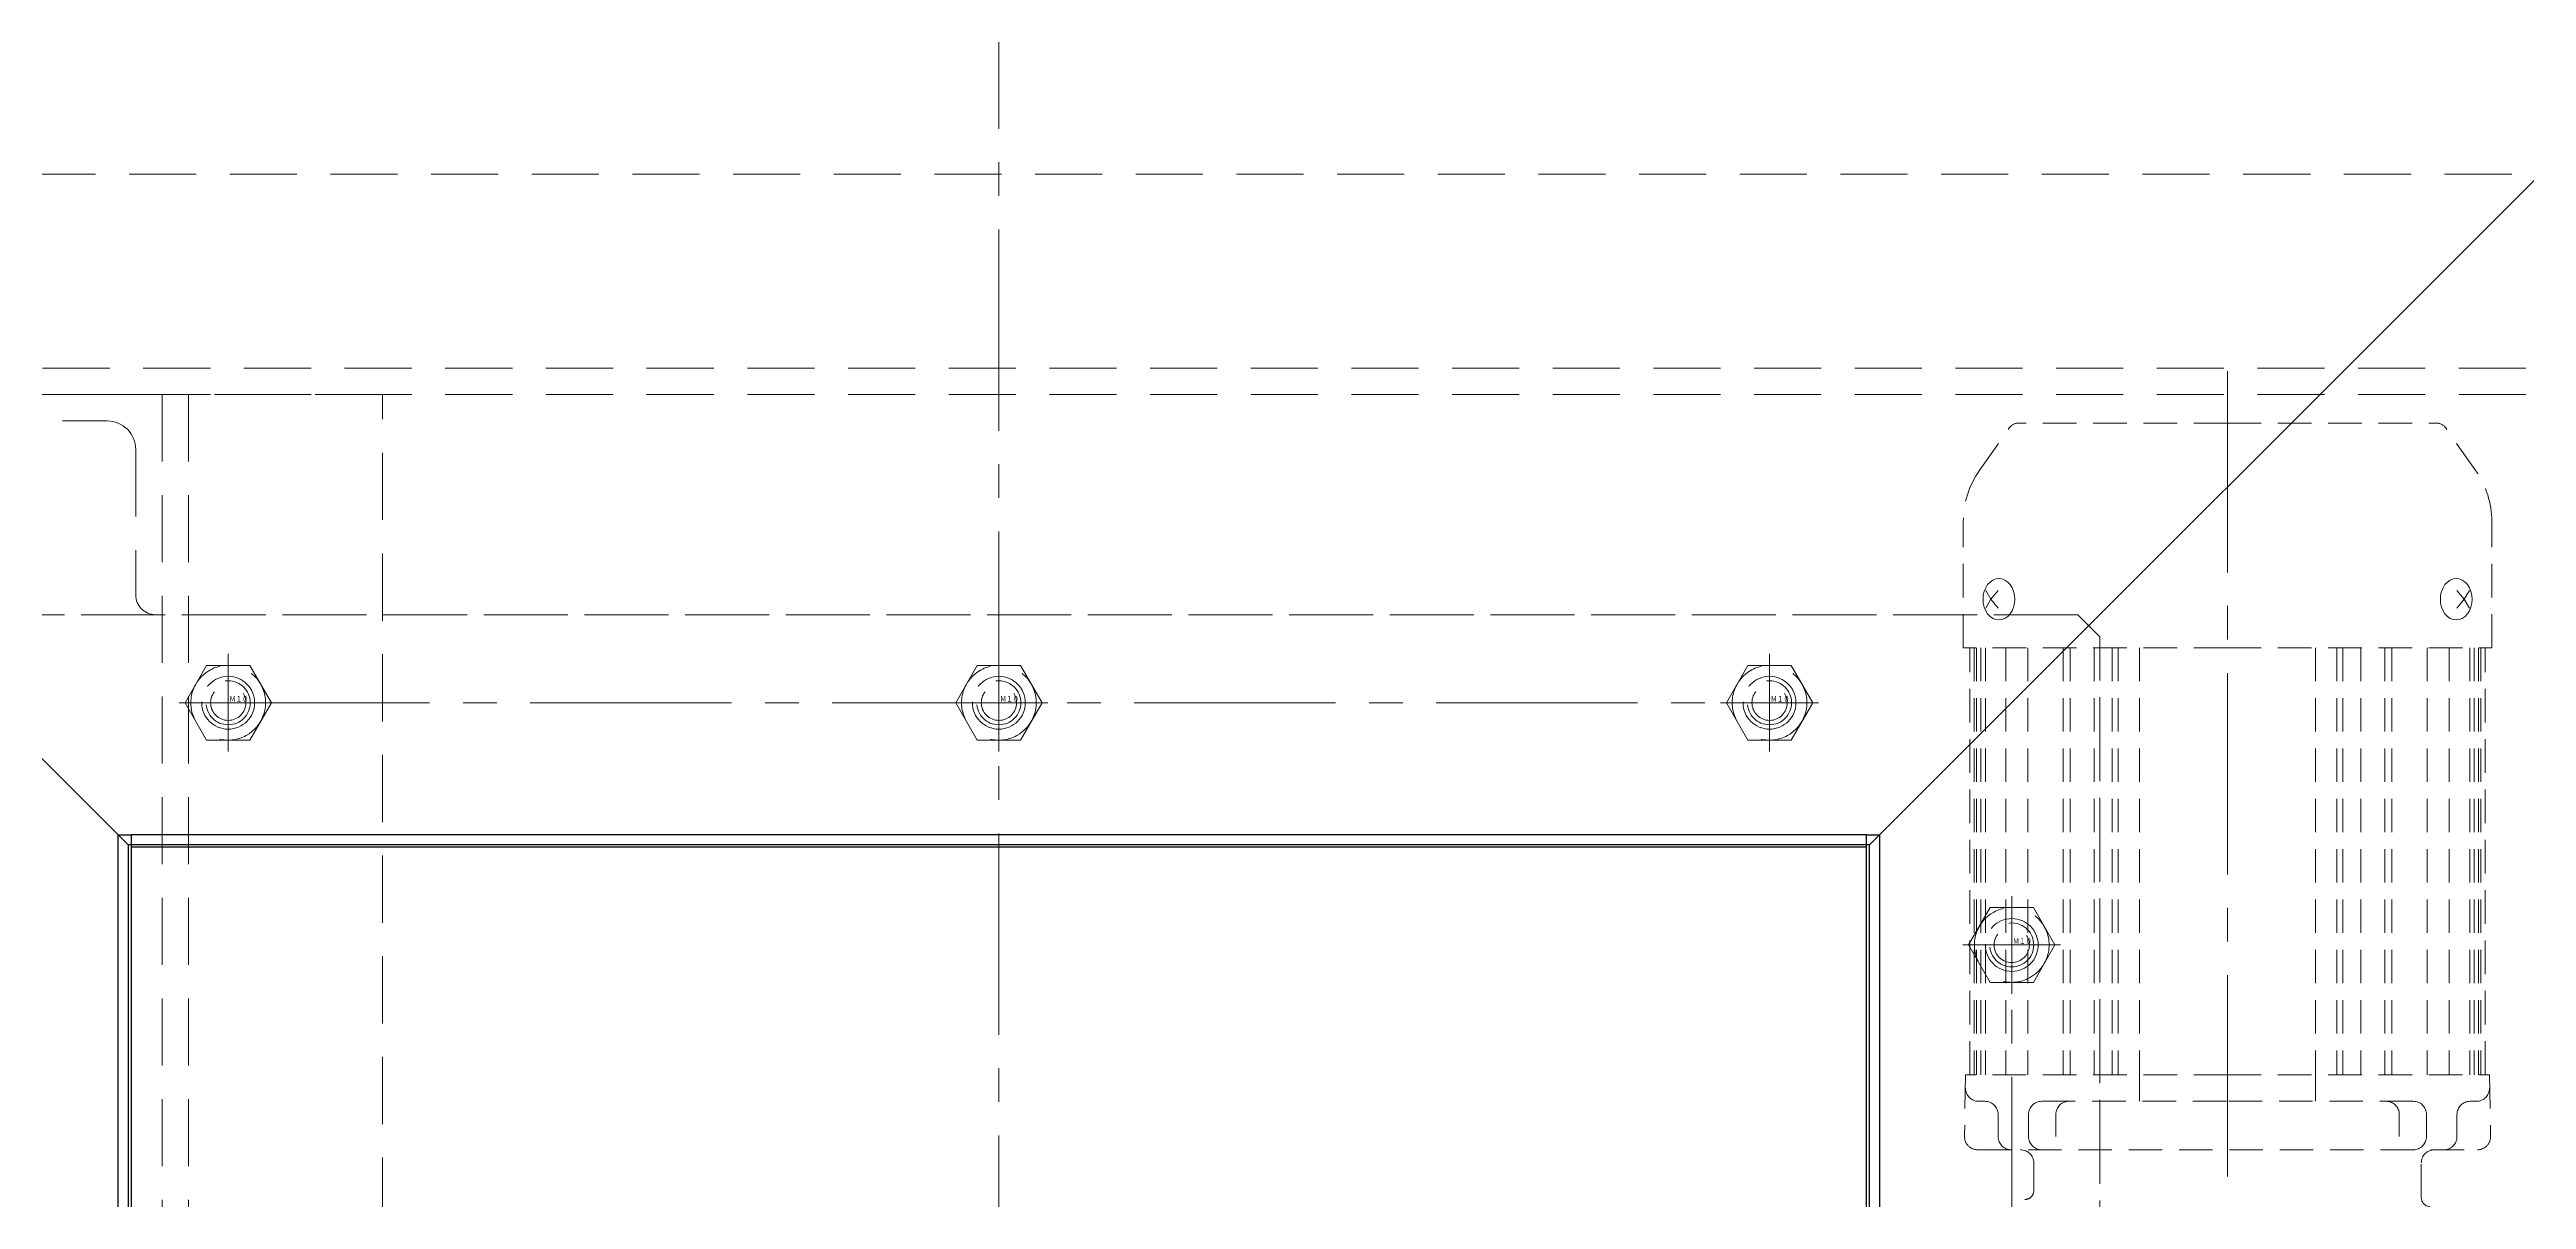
# Model space of a CAD drawing. Header units: millimetres. Extents: x 0 to 38884, y -3675 to 8056.
# Drawn here: x 25356 to 25919, y 4638 to 4900 of the extents above; entities that cross this region are included whole.
import ezdxf

# ---------------------------------------------------------------- set-up
doc = ezdxf.new("R2010")
doc.units = ezdxf.units.MM
doc.header["$LTSCALE"] = 2.4
for name, pattern in [('CENTER2', [28.575, 19.05, -3.175, 3.175, -3.175]), ('HIDDEN', [9.525, 6.35, -3.175]), ('HIDDEN2', [4.7625, 3.175, -1.5875])]:
    doc.linetypes.add(name, pattern=pattern)
for name, color, linetype, lineweight in [('03_かくれ線', 6, 'HIDDEN2', 13), ('04_HIDDEN', 2, 'HIDDEN', 13), ('04_中心線', 1, 'CENTER2', 9), ('05_CENTER', 4, 'CENTER2', 13)]:
    doc.layers.add(name, color=color, linetype=linetype, lineweight=lineweight)
doc.layers.add('10_DRAFT', color=8, linetype='Continuous', lineweight=0, plot=False)
doc.styles.add('KANJI0', font='txt.shx', dxfattribs={"width": 0.9, "height": 30, "bigfont": 'bigfont'})
doc.styles.get("Standard").update_dxf_attribs({"font": 'txt.shx', "bigfont": 'extfont2.shx'})

# ---------------------------------------------------------------- blocks, each defined once
blk = doc.blocks.new('A$C1140449C_1')
at = {"color": 0}
for p, q in [((-598, 598), (-197.7, 197.7)), ((598, 598), (197.7, 197.7))]:
    blk.add_line(p, q, dxfattribs=at)
blk.add_lwpolyline([(-197.7, -197.7), (197.7, -197.7), (197.7, 197.7), (-197.7, 197.7)], close=True, dxfattribs=at)
at = {"layer": '04_HIDDEN'}
for points in [[(-245, -250), (245, -250), (250, -245), (250, 245), (245, 250), (-245, 250), (-250, 245), (-250, -245)], [(-200, -200), (200, -200), (200, 200), (-200, 200)]]:
    blk.add_lwpolyline(points, close=True, dxfattribs=at)
for centre in [(-175, 230), (0, 230), (175, 230), (230, 175)]:
    blk.add_circle(centre, 6, dxfattribs=at)
at = {"layer": '05_CENTER'}
for p, q in [((0, -668.35), (0, 668.35)), ((-175, 220), (-175, 240)), ((0, 220), (0, 240)), ((175, 220), (175, 240)), ((-185, 230), (-165, 230)), ((-10, 230), (10, 230)), ((165, 230), (185, 230)), ((230, 185), (230, 165)), ((220, 175), (240, 175))]:
    blk.add_line(p, q, dxfattribs=at)
blk = doc.blocks.new('M10Nua_1_1_1')
at = {"color": 0}
for p, q in [((-4.9, 8.49), (-9.8, 0)), ((-4.9, 8.49), (4.9, 8.49)), ((9.8, 0), (4.9, 8.49)), ((-9.8, 0), (-4.9, -8.49)), ((4.9, -8.49), (9.8, 0)), ((-4.9, -8.49), (4.9, -8.49))]:
    blk.add_line(p, q, dxfattribs=at)
at = {"color": 0, "linetype": 'CENTER2'}
for p, q in [((0, -11.1), (0, 11.1)), ((11.1, 0), (-11.1, 0))]:
    blk.add_line(p, q, dxfattribs=at)
at = {"color": 0}
for radius in [8.49, 5, 4]:
    blk.add_circle((0, 0), radius, dxfattribs=at)
at = {"layer": '10_DRAFT', "style": 'KANJI0', "width": 0.82}
blk.add_text('Ｍ１０', height=1.25, dxfattribs=at).set_placement((0.26, 0.12))
blk = doc.blocks.new('A$C01295FB4_1')
blk.add_blockref('A$C1140449C_1', (0, 0))
at = {"layer": '04_HIDDEN'}
for p in [(-175, 230), (0, 230), (175, 230), (230, 175)]:
    blk.add_blockref('M10Nua_1_1_1', p, dxfattribs=at)
blk = doc.blocks.new('KK015066_54_5_1')
for p, q in [((1.5, 50), (0, 50)), ((0, 0), (0, 50)), ((6, 12.5), (6, 45.5)), ((45.5, 6), (12.5, 6)), ((0, 0), (50, 0)), ((50, 1.5), (50, 0))]:
    blk.add_line(p, q)
for centre, radius, start, end in [((1.5, 45.5), 4.5, 0, 90), ((12.5, 12.5), 6.5, 180, 270), ((45.5, 1.5), 4.5, 0, 90)]:
    blk.add_arc(centre, radius, start, end)
at = {"flags": 3}
blk.add_attdef('PARAM', (0, 0), '', height=1, dxfattribs=at)
blk = doc.blocks.new('A$C704D04FF_1')
at = {"color": 0}
for points in [[(-675, 375), (325, 375), (325, 420), (320, 425), (-670, 425), (-675, 420)], [(-575, 375), (-625, 375), (-625, -225), (-575, -225)]]:
    blk.add_lwpolyline(points, close=True, dxfattribs=at)
at = {"layer": '04_HIDDEN'}
for p, q in [((-675, 381), (325, 381)), ((-619, 375), (-619, -225))]:
    blk.add_line(p, q, dxfattribs=at)
at = {"color": 0, "rotation": 180}
blk.add_blockref('KK015066_54_5_1', (-625, 375), dxfattribs=at)
blk = doc.blocks.new('A$C12B059C0_1')
blk.add_blockref('A$C704D04FF_1', (0, 0))
blk = doc.blocks.new('*U1237')
at = {"layer": '04_中心線', "color": 0, "linetype": 'CENTER2', "transparency": 16777216}
for p, q in [((0, 1.2), (0, 9.5)), ((-9.5, 0), (-1.2, 0)), ((1.2, 0), (9.5, 0)), ((0, -9.5), (0, -1.2))]:
    blk.add_line(p, q, dxfattribs=at)
at = {"layer": '04_中心線', "color": 0, "linetype": 'Continuous', "transparency": 16777216}
for p, q in [((-0.6, 0), (0.6, 0)), ((0, -0.6), (0, 0.6))]:
    blk.add_line(p, q, dxfattribs=at)
blk = doc.blocks.new('*U1236')
at = {"layer": '04_中心線', "color": 0, "linetype": 'CENTER2', "transparency": 16777216}
for p, q in [((0, 1.2), (0, 9.5)), ((-9.5, 0), (-1.2, 0)), ((1.2, 0), (9.5, 0)), ((0, -9.5), (0, -1.2))]:
    blk.add_line(p, q, dxfattribs=at)
at = {"layer": '04_中心線', "color": 0, "linetype": 'Continuous', "transparency": 16777216}
for p, q in [((-0.6, 0), (0.6, 0)), ((0, -0.6), (0, 0.6))]:
    blk.add_line(p, q, dxfattribs=at)
blk = doc.blocks.new('*U1230')
at = {"layer": '04_中心線', "color": 0, "linetype": 'CENTER2', "transparency": 16777216}
for p, q in [((0, 1.2), (0, 9.5)), ((-9.5, 0), (-1.2, 0)), ((1.2, 0), (9.5, 0)), ((0, -9.5), (0, -1.2))]:
    blk.add_line(p, q, dxfattribs=at)
at = {"layer": '04_中心線', "color": 0, "linetype": 'Continuous', "transparency": 16777216}
for p, q in [((-0.6, 0), (0.6, 0)), ((0, -0.6), (0, 0.6))]:
    blk.add_line(p, q, dxfattribs=at)
blk = doc.blocks.new('*U1231')
at = {"layer": '04_中心線', "color": 0, "linetype": 'CENTER2', "transparency": 16777216}
for p, q in [((0, 1.2), (0, 9.5)), ((-9.5, 0), (-1.2, 0)), ((1.2, 0), (9.5, 0)), ((0, -9.5), (0, -1.2))]:
    blk.add_line(p, q, dxfattribs=at)
at = {"layer": '04_中心線', "color": 0, "linetype": 'Continuous', "transparency": 16777216}
for p, q in [((-0.6, 0), (0.6, 0)), ((0, -0.6), (0, 0.6))]:
    blk.add_line(p, q, dxfattribs=at)

msp = doc.modelspace()

# ---------------------------------------------------------------- linework, layer by layer
msp.add_line((25374.7122, 4718.4412), (25768.7122, 4718.4412))
for points in [[(25371.7122, 4721.1912), (25374.7122, 4721.1912), (25374.7122, 4321.1912), (25371.7122, 4321.1912)], [(25374.7122, 4575.5912), (25768.7122, 4575.5912), (25768.7122, 4721.1912), (25374.7122, 4721.1912)], [(25768.7122, 4721.1912), (25771.7122, 4721.1912), (25771.7122, 4321.1912), (25768.7122, 4321.1912)]]:
    msp.add_lwpolyline(points, close=True)
at = {"layer": '03_かくれ線'}
for p, q in [((25850.7126, 4814.6912), (25803.2694, 4814.6912)), ((25850.7126, 4814.6912), (25898.1558, 4814.6912)), ((25794.3296, 4803.8567), (25801.1396, 4813.5825)), ((25907.0956, 4803.8567), (25900.2856, 4813.5825)), ((25790.7126, 4763.6912), (25790.7126, 4792.3852)), ((25910.7126, 4763.6912), (25910.7126, 4792.3852)), ((25795.7967, 4776.6912), (25796.9725, 4774.6912)), ((25796.9725, 4774.6912), (25798.6251, 4776.6912)), ((25904.4527, 4774.6912), (25902.8001, 4776.6912)), ((25905.6285, 4776.6912), (25904.4527, 4774.6912)), ((25795.7967, 4772.6912), (25796.9725, 4774.6912)), ((25796.9725, 4774.6912), (25798.6251, 4772.6912)), ((25904.4527, 4774.6912), (25902.8001, 4772.6912)), ((25905.6285, 4772.6912), (25904.4527, 4774.6912)), ((25850.7126, 4763.6912), (25790.7126, 4763.6912)), ((25792.2126, 4666.6912), (25792.2126, 4763.6912)), ((25793.2126, 4763.6912), (25793.2126, 4666.6912)), ((25793.7126, 4763.6912), (25793.7126, 4666.6912)), ((25794.7126, 4763.6912), (25794.7126, 4666.6912)), ((25795.7126, 4763.6912), (25795.7126, 4666.6912)), ((25800.3971, 4763.6912), (25800.3971, 4666.6912)), ((25805.3468, 4763.6912), (25805.3468, 4666.6912)), ((25813.3934, 4763.6912), (25813.3934, 4666.6912)), ((25814.9981, 4763.6912), (25814.9981, 4666.6912)), ((25820.4302, 4763.6912), (25820.4302, 4666.6912)), ((25824.5207, 4763.6912), (25824.5207, 4666.6912)), ((25825.8825, 4763.6912), (25825.8825, 4666.6912)), ((25830.7126, 4763.6912), (25830.7126, 4666.6912)), ((25850.7126, 4763.6912), (25910.7126, 4763.6912)), ((25870.7126, 4763.6912), (25870.7126, 4666.6912)), ((25875.5427, 4763.6912), (25875.5427, 4666.6912)), ((25876.9045, 4763.6912), (25876.9045, 4666.6912)), ((25880.995, 4763.6912), (25880.995, 4666.6912)), ((25886.4271, 4763.6912), (25886.4271, 4666.6912)), ((25888.0318, 4763.6912), (25888.0318, 4666.6912)), ((25896.0784, 4763.6912), (25896.0784, 4666.6912)), ((25901.0281, 4763.6912), (25901.0281, 4666.6912)), ((25905.7126, 4763.6912), (25905.7126, 4666.6912)), ((25906.7126, 4763.6912), (25906.7126, 4666.6912)), ((25907.7126, 4763.6912), (25907.7126, 4666.6912)), ((25908.2126, 4763.6912), (25908.2126, 4666.6912)), ((25909.2126, 4666.6912), (25909.2126, 4763.6912)), ((25791.2301, 4666.6912), (25790.974, 4652.7425)), ((25850.7126, 4666.6912), (25791.2126, 4666.6912)), ((25830.7126, 4666.6912), (25830.7126, 4660.6912)), ((25850.7126, 4666.6912), (25910.2126, 4666.6912)), ((25870.7126, 4666.6912), (25870.7126, 4660.6912)), ((25910.1951, 4666.6912), (25910.4512, 4652.7425)), ((25795.2126, 4660.6912), (25794.2126, 4660.6912)), ((25795.2126, 4660.6912), (25795.6163, 4660.6912)), ((25795.2126, 4660.6912), (25795.6163, 4660.6912)), ((25798.6163, 4657.6912), (25798.6163, 4652.6912)), ((25805.5279, 4657.6912), (25805.5279, 4652.6912)), ((25808.5279, 4660.6912), (25850.7126, 4660.6912)), ((25811.7113, 4657.6912), (25811.7113, 4652.6912)), ((25892.8973, 4660.6912), (25850.7126, 4660.6912)), ((25889.7139, 4657.6912), (25889.7139, 4652.6912)), ((25895.8973, 4657.6912), (25895.8973, 4652.6912)), ((25902.8089, 4657.6912), (25902.8089, 4652.6912)), ((25906.2126, 4660.6912), (25905.8089, 4660.6912)), ((25906.2126, 4660.6912), (25907.2126, 4660.6912)), ((25793.9736, 4649.6912), (25907.4516, 4649.6912)), ((25806.713, 4646.6912), (25806.713, 4640.4009)), ((25894.7126, 4638.7951), (25894.7126, 4646.6912))]:
    msp.add_line(p, q, dxfattribs=at)
for points in [[(25798.7891, 4769.9912), (25799.492, 4770.0815), (25800.168, 4770.3489), (25800.7909, 4770.7833), (25801.3369, 4771.3678), (25801.7851, 4772.08), (25802.118, 4772.8926), (25802.3231, 4773.7742), (25802.3923, 4774.6912), (25802.3231, 4775.6081), (25802.118, 4776.4898), (25801.7851, 4777.3023), (25801.3369, 4778.0146), (25800.7909, 4778.5991), (25800.168, 4779.0334), (25799.492, 4779.3009), (25798.7891, 4779.3912), (25798.0861, 4779.3009), (25797.4102, 4779.0334), (25796.7872, 4778.5991), (25796.2412, 4778.0146), (25795.7931, 4777.3023), (25795.4601, 4776.4898), (25795.2551, 4775.6081), (25795.1858, 4774.6912), (25795.2551, 4773.7742), (25795.4601, 4772.8926), (25795.7931, 4772.08), (25796.2412, 4771.3678), (25796.7872, 4770.7833), (25797.4102, 4770.3489), (25798.0861, 4770.0815)], [(25902.6361, 4769.9912), (25903.3391, 4770.0815), (25904.015, 4770.3489), (25904.638, 4770.7833), (25905.184, 4771.3678), (25905.6321, 4772.08), (25905.9651, 4772.8926), (25906.1701, 4773.7742), (25906.2394, 4774.6912), (25906.1701, 4775.6081), (25905.9651, 4776.4898), (25905.6321, 4777.3023), (25905.184, 4778.0146), (25904.638, 4778.5991), (25904.015, 4779.0334), (25903.3391, 4779.3009), (25902.6361, 4779.3912), (25901.9332, 4779.3009), (25901.2572, 4779.0334), (25900.6343, 4778.5991), (25900.0882, 4778.0146), (25899.6401, 4777.3023), (25899.3072, 4776.4898), (25899.1021, 4775.6081), (25899.0329, 4774.6912), (25899.1021, 4773.7742), (25899.3072, 4772.8926), (25899.6401, 4772.08), (25900.0882, 4771.3678), (25900.6343, 4770.7833), (25901.2572, 4770.3489), (25901.9332, 4770.0815)], [(25326.7122, 4271.1912), (25816.7122, 4271.1912), (25821.7122, 4276.1912), (25821.7122, 4766.1912), (25816.7122, 4771.1912), (25326.7122, 4771.1912), (25321.7122, 4766.1912), (25321.7122, 4276.1912)], [(25371.7122, 4321.1912), (25771.7122, 4321.1912), (25771.7122, 4721.1912), (25371.7122, 4721.1912)]]:
    msp.add_lwpolyline(points, close=True, dxfattribs=at)
for centre in [(25396.7122, 4751.1912), (25571.7122, 4751.1912), (25746.7122, 4751.1912), (25801.7122, 4696.1912)]:
    msp.add_circle(centre, 6, dxfattribs=at)
for centre, radius, start, end in [((25803.2694, 4812.0912), 2.6, 90, 145), ((25898.1558, 4812.0912), 2.6, 35, 90), ((25810.7126, 4792.3852), 20, 145, 180), ((25890.7126, 4792.3852), 20, 0, 35), ((25794.2126, 4663.6912), 3, 180, 270), ((25907.2126, 4663.6912), 3, 270, 0), ((25795.6163, 4657.6912), 3, 0, 90), ((25808.5279, 4657.6912), 3, 90, 180), ((25814.7113, 4657.6912), 3, 90, 180), ((25886.7139, 4657.6912), 3, 0, 90), ((25892.8973, 4657.6912), 3, 0, 90), ((25905.8089, 4657.6912), 3, 90, 180), ((25793.9736, 4652.6912), 3, 179.018827, 270), ((25801.6163, 4652.6912), 3, 180, 270), ((25808.5279, 4652.6912), 3, 180, 270), ((25892.8973, 4652.6912), 3, 270, 0), ((25899.8089, 4652.6912), 3, 270, 0), ((25907.4516, 4652.6912), 3, 270, 0.981173), ((25803.713, 4646.6912), 3, 0, 90), ((25897.7126, 4646.6912), 3, 90, 180), ((25804.713, 4640.4009), 2, 269, 0), ((25896.7126, 4638.7951), 2, 180, 269)]:
    msp.add_arc(centre, radius, start, end, dxfattribs=at)
at = {"layer": '04_中心線'}
for p, q in [((25850.7126, 4826.5051), (25850.7126, 4438.427)), ((25396.7122, 4751.1912), (25746.7122, 4751.1912)), ((25801.7122, 4346.1912), (25801.7122, 4696.1912))]:
    msp.add_line(p, q, dxfattribs=at)

# ---------------------------------------------------------------- block references
msp.add_blockref('A$C01295FB4_1', (25571.7122, 4521.1912))
at = {"layer": '04_HIDDEN'}
msp.add_blockref('A$C12B059C0_1', (26006.7122, 4446.1912), dxfattribs=at)
at = {"layer": '04_中心線', "linetype": 'CENTER2'}
for name, p in [('*U1236', (25396.7122, 4751.1912)), ('*U1230', (25571.7122, 4751.1912)), ('*U1231', (25746.7122, 4751.1912)), ('*U1237', (25801.7122, 4696.1912))]:
    msp.add_blockref(name, p, dxfattribs=at)

doc.saveas('drawing.dxf')
